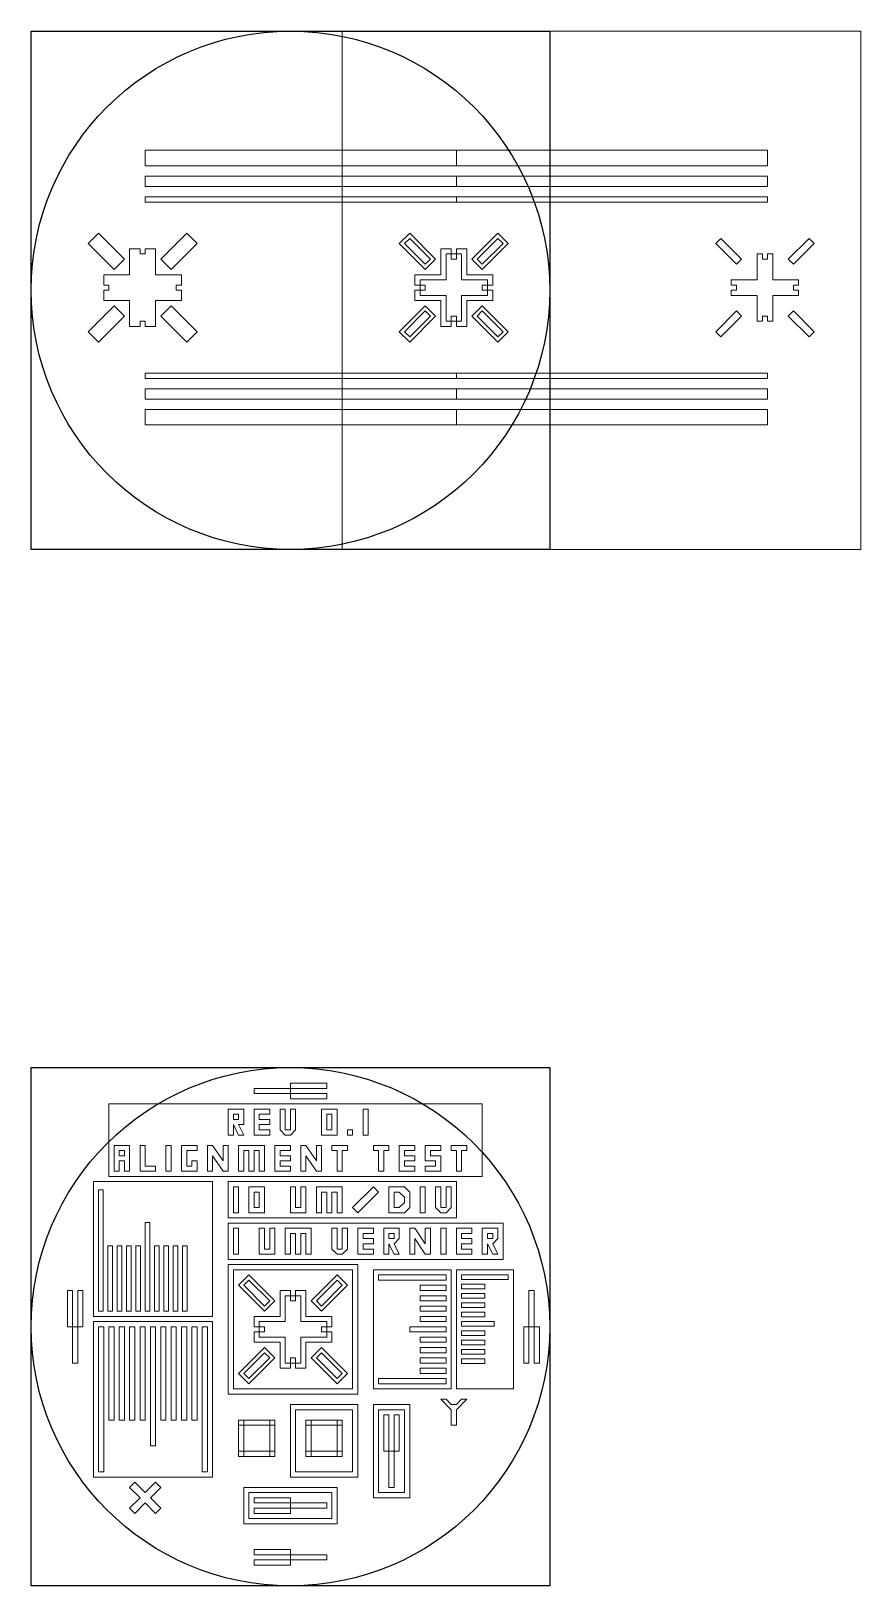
# Model space of a CAD drawing. Extents: x 0 to 4500, y 0 to 3500.
# Drawn here: x 0 to 800, y 2000 to 3500 of the extents above; entities that cross this region are included whole.
import ezdxf

# ---------------------------------------------------------------- set-up
doc = ezdxf.new("R2010")
doc.units = 13
doc.layers.get('0').update_dxf_attribs({"linetype": 'CONTINUOUS'})
for name, color, linetype, lineweight in [('Box outlines', 7, 'CONTINUOUS', 0), ('Vernier 1', 1, 'CONTINUOUS', 0), ('Vernier 2', 3, 'CONTINUOUS', 0)]:
    doc.layers.add(name, color=color, linetype=linetype, lineweight=lineweight)

msp = doc.modelspace()

# ---------------------------------------------------------------- linework, layer by layer
for p, q in [((0, 3500), (500, 3500)), ((0, 3000), (0, 3500)), ((500, 3500), (500, 3000)), ((500, 3000), (0, 3000)), ((0, 2500), (500, 2500)), ((0, 2000), (0, 2500)), ((500, 2500), (500, 2000)), ((500, 2000), (0, 2000))]:
    msp.add_line(p, q)
for centre in [(250, 3250), (250, 2250)]:
    msp.add_circle(centre, 250)
at = {"layer": 'Box outlines'}
for p, q in [((500, 3500), (0, 3500)), ((0, 3500), (0, 3000)), ((500, 3000), (500, 3500)), ((0, 3000), (500, 3000)), ((0, 2500), (500, 2500)), ((0, 2000), (0, 2500)), ((500, 2500), (500, 2000)), ((500, 2000), (0, 2000))]:
    msp.add_line(p, q, dxfattribs=at)
at = {"layer": 'Vernier 1'}
for p, q in [((300, 3500), (800, 3500)), ((300, 3000), (300, 3500)), ((800, 3500), (800, 3000)), ((710, 3385), (410, 3385)), ((410, 3385), (410, 3370)), ((710, 3370), (710, 3385)), ((410, 3370), (710, 3370)), ((410, 3350), (410, 3360)), ((410, 3360), (710, 3360)), ((710, 3360), (710, 3350)), ((710, 3350), (410, 3350)), ((710, 3340), (410, 3340)), ((410, 3340), (410, 3335)), ((410, 3335), (710, 3335)), ((710, 3335), (710, 3340)), ((355, 3295), (365, 3305)), ((365, 3305), (390, 3280)), ((450, 3305), (425, 3280)), ((460, 3295), (450, 3305)), ((665, 3300), (660, 3295)), ((685, 3280), (665, 3300)), ((750, 3300), (730, 3280)), ((755, 3295), (750, 3300)), ((380, 3270), (355, 3295)), ((395, 3265), (395, 3290)), ((395, 3290), (405, 3290)), ((405, 3290), (405, 3285)), ((405, 3285), (410, 3285)), ((410, 3285), (410, 3290)), ((410, 3290), (420, 3290)), ((420, 3290), (420, 3265)), ((435, 3270), (460, 3295)), ((660, 3295), (680, 3275)), ((700, 3260), (700, 3285)), ((700, 3285), (705, 3285)), ((705, 3285), (705, 3280)), ((710, 3280), (710, 3285)), ((710, 3285), (715, 3285)), ((715, 3285), (715, 3260)), ((735, 3275), (755, 3295)), ((390, 3280), (380, 3270)), ((425, 3280), (435, 3270)), ((680, 3275), (685, 3280)), ((705, 3280), (710, 3280)), ((730, 3280), (735, 3275)), ((370, 3265), (395, 3265)), ((370, 3265), (370, 3255)), ((370, 3255), (375, 3255)), ((375, 3255), (375, 3250)), ((420, 3265), (445, 3265)), ((440, 3250), (440, 3255)), ((440, 3255), (445, 3255)), ((445, 3255), (445, 3265)), ((675, 3260), (700, 3260)), ((675, 3255), (675, 3260)), ((680, 3255), (675, 3255)), ((680, 3250), (680, 3255)), ((715, 3260), (740, 3260)), ((740, 3255), (735, 3255)), ((735, 3255), (735, 3250)), ((740, 3260), (740, 3255)), ((375, 3250), (370, 3250)), ((370, 3250), (370, 3240)), ((395, 3240), (370, 3240)), ((395, 3215), (395, 3240)), ((445, 3240), (420, 3240)), ((420, 3240), (420, 3215)), ((445, 3250), (440, 3250)), ((445, 3240), (445, 3250)), ((675, 3245), (675, 3250)), ((675, 3250), (680, 3250)), ((700, 3245), (675, 3245)), ((700, 3220), (700, 3245)), ((740, 3245), (715, 3245)), ((715, 3245), (715, 3220)), ((735, 3250), (740, 3250)), ((740, 3250), (740, 3245)), ((355, 3210), (380, 3235)), ((390, 3225), (365, 3200)), ((380, 3235), (390, 3225)), ((435, 3235), (425, 3225)), ((425, 3225), (450, 3200)), ((460, 3210), (435, 3235)), ((660, 3210), (680, 3230)), ((685, 3225), (665, 3205)), ((680, 3230), (685, 3225)), ((710, 3225), (705, 3225)), ((705, 3225), (705, 3220)), ((710, 3220), (710, 3225)), ((735, 3230), (730, 3225)), ((730, 3225), (750, 3205)), ((755, 3210), (735, 3230)), ((365, 3200), (355, 3210)), ((395, 3215), (405, 3215)), ((405, 3215), (405, 3220)), ((405, 3220), (410, 3220)), ((410, 3220), (410, 3215)), ((410, 3215), (420, 3215)), ((450, 3200), (460, 3210)), ((665, 3205), (660, 3210)), ((705, 3220), (700, 3220)), ((715, 3220), (710, 3220)), ((750, 3205), (755, 3210)), ((410, 3165), (410, 3170)), ((410, 3170), (710, 3170)), ((710, 3165), (410, 3165)), ((710, 3170), (710, 3165)), ((710, 3155), (410, 3155)), ((410, 3155), (410, 3145)), ((710, 3145), (710, 3155)), ((410, 3145), (710, 3145)), ((410, 3135), (710, 3135)), ((410, 3120), (410, 3135)), ((710, 3135), (710, 3120)), ((710, 3120), (410, 3120)), ((800, 3000), (300, 3000)), ((250, 2485), (285, 2485)), ((250, 2480), (250, 2485)), ((285, 2480), (250, 2480)), ((250, 2475), (285, 2475)), ((250, 2470), (250, 2475)), ((285, 2485), (285, 2480)), ((285, 2475), (285, 2470)), ((285, 2470), (250, 2470)), ((60, 2390), (175, 2390)), ((60, 2260), (60, 2390)), ((175, 2390), (175, 2260)), ((190, 2390), (410, 2390)), ((190, 2355), (190, 2390)), ((200, 2385), (195, 2385)), ((195, 2385), (195, 2360)), ((200, 2360), (200, 2385)), ((225, 2385), (210, 2385)), ((210, 2385), (210, 2360)), ((225, 2360), (225, 2385)), ((250, 2385), (255, 2385)), ((250, 2385), (250, 2360)), ((255, 2385), (255, 2365)), ((265, 2385), (260, 2385)), ((260, 2365), (260, 2385)), ((265, 2360), (265, 2385)), ((275, 2385), (300, 2385)), ((275, 2360), (275, 2385)), ((300, 2385), (300, 2360)), ((310, 2365), (330, 2385)), ((330, 2385), (335, 2380)), ((345, 2385), (360, 2385)), ((345, 2360), (345, 2385)), ((360, 2385), (365, 2380)), ((380, 2385), (375, 2385)), ((375, 2385), (375, 2360)), ((380, 2360), (380, 2385)), ((395, 2385), (390, 2385)), ((390, 2385), (390, 2365)), ((395, 2365), (395, 2385)), ((405, 2385), (400, 2385)), ((400, 2385), (400, 2365)), ((405, 2365), (405, 2385)), ((410, 2390), (410, 2355)), ((220, 2380), (215, 2380)), ((215, 2380), (215, 2365)), ((220, 2365), (220, 2380)), ((280, 2380), (285, 2380)), ((280, 2380), (280, 2360)), ((285, 2360), (285, 2380)), ((290, 2380), (295, 2380)), ((290, 2380), (290, 2360)), ((295, 2380), (295, 2360)), ((335, 2380), (315, 2360)), ((350, 2380), (355, 2380)), ((350, 2365), (350, 2380)), ((355, 2380), (360, 2375)), ((360, 2370), (355, 2365)), ((360, 2375), (360, 2370)), ((365, 2380), (365, 2365)), ((410, 2355), (190, 2355)), ((195, 2360), (200, 2360)), ((210, 2360), (225, 2360)), ((215, 2365), (220, 2365)), ((250, 2360), (265, 2360)), ((255, 2365), (260, 2365)), ((280, 2360), (275, 2360)), ((290, 2360), (285, 2360)), ((300, 2360), (295, 2360)), ((315, 2360), (310, 2365)), ((360, 2360), (345, 2360)), ((355, 2365), (350, 2365)), ((365, 2365), (360, 2360)), ((375, 2360), (380, 2360)), ((390, 2365), (395, 2360)), ((400, 2365), (395, 2365)), ((395, 2360), (400, 2360)), ((400, 2360), (405, 2365)), ((190, 2310), (315, 2310)), ((190, 2185), (190, 2310)), ((315, 2310), (315, 2185)), ((210, 2295), (205, 2290)), ((230, 2275), (210, 2295)), ((295, 2295), (275, 2275)), ((300, 2290), (295, 2295)), ((335, 2300), (400, 2300)), ((335, 2295), (335, 2300)), ((400, 2295), (335, 2295)), ((400, 2300), (400, 2295)), ((410, 2190), (410, 2305)), ((410, 2305), (465, 2305)), ((465, 2305), (465, 2190)), ((40, 2285), (35, 2285)), ((35, 2285), (35, 2250)), ((40, 2250), (40, 2285)), ((45, 2285), (50, 2285)), ((45, 2250), (45, 2285)), ((50, 2285), (50, 2250)), ((205, 2290), (225, 2270)), ((245, 2255), (245, 2280)), ((245, 2280), (250, 2280)), ((250, 2280), (250, 2275)), ((255, 2275), (255, 2280)), ((255, 2280), (260, 2280)), ((260, 2280), (260, 2255)), ((280, 2270), (300, 2290)), ((400, 2290), (375, 2290)), ((375, 2290), (375, 2285)), ((375, 2285), (400, 2285)), ((400, 2280), (375, 2280)), ((375, 2280), (375, 2275)), ((400, 2285), (400, 2290)), ((400, 2275), (400, 2280)), ((225, 2270), (230, 2275)), ((250, 2275), (255, 2275)), ((275, 2275), (280, 2270)), ((375, 2275), (400, 2275)), ((400, 2270), (375, 2270)), ((375, 2270), (375, 2265)), ((375, 2265), (400, 2265)), ((400, 2265), (400, 2270)), ((35, 2250), (40, 2250)), ((50, 2250), (45, 2250)), ((175, 2260), (60, 2260)), ((65, 2250), (70, 2250)), ((65, 2110), (65, 2250)), ((70, 2250), (70, 2110)), ((75, 2250), (80, 2250)), ((75, 2160), (75, 2250)), ((80, 2250), (80, 2160)), ((85, 2250), (90, 2250)), ((85, 2160), (85, 2250)), ((90, 2250), (90, 2160)), ((95, 2250), (95, 2250)), ((95, 2250), (95, 2250)), ((95, 2250), (95, 2250)), ((95, 2250), (95, 2250)), ((95, 2250), (100, 2250)), ((95, 2160), (95, 2250)), ((100, 2250), (100, 2160)), ((105, 2250), (110, 2250)), ((105, 2160), (105, 2250)), ((110, 2250), (110, 2160)), ((115, 2250), (120, 2250)), ((115, 2135), (115, 2250)), ((120, 2250), (120, 2135)), ((125, 2250), (130, 2250)), ((125, 2160), (125, 2250)), ((130, 2250), (130, 2160)), ((135, 2250), (140, 2250)), ((135, 2160), (135, 2250)), ((140, 2250), (140, 2160)), ((145, 2250), (150, 2250)), ((145, 2160), (145, 2250)), ((150, 2250), (150, 2160)), ((155, 2250), (160, 2250)), ((155, 2160), (155, 2250)), ((160, 2250), (160, 2160)), ((165, 2250), (170, 2250)), ((165, 2110), (165, 2250)), ((170, 2250), (170, 2110)), ((220, 2255), (245, 2255)), ((220, 2250), (220, 2255)), ((225, 2250), (220, 2250)), ((225, 2245), (225, 2250)), ((260, 2255), (285, 2255)), ((285, 2250), (280, 2250)), ((280, 2250), (280, 2245)), ((285, 2255), (285, 2250)), ((400, 2250), (365, 2250)), ((365, 2250), (365, 2245)), ((400, 2260), (375, 2260)), ((375, 2260), (375, 2255)), ((375, 2255), (400, 2255)), ((400, 2255), (400, 2260)), ((400, 2245), (400, 2250)), ((475, 2250), (480, 2250)), ((475, 2215), (475, 2250)), ((480, 2250), (480, 2215)), ((485, 2250), (490, 2250)), ((485, 2215), (485, 2250)), ((490, 2250), (490, 2215)), ((220, 2240), (220, 2245)), ((220, 2245), (225, 2245)), ((245, 2240), (220, 2240)), ((245, 2215), (245, 2240)), ((285, 2240), (260, 2240)), ((260, 2240), (260, 2215)), ((280, 2245), (285, 2245)), ((285, 2245), (285, 2240)), ((365, 2245), (400, 2245)), ((400, 2240), (375, 2240)), ((375, 2240), (375, 2235)), ((375, 2235), (400, 2235)), ((400, 2235), (400, 2240)), ((205, 2205), (225, 2225)), ((230, 2220), (210, 2200)), ((225, 2225), (230, 2220)), ((255, 2220), (250, 2220)), ((250, 2220), (250, 2215)), ((255, 2215), (255, 2220)), ((280, 2225), (275, 2220)), ((275, 2220), (295, 2200)), ((300, 2205), (280, 2225)), ((400, 2230), (375, 2230)), ((375, 2230), (375, 2225)), ((375, 2225), (400, 2225)), ((400, 2220), (375, 2220)), ((375, 2220), (375, 2215)), ((400, 2225), (400, 2230)), ((400, 2215), (400, 2220)), ((210, 2200), (205, 2205)), ((250, 2215), (245, 2215)), ((260, 2215), (255, 2215)), ((295, 2200), (300, 2205)), ((375, 2215), (400, 2215)), ((400, 2210), (375, 2210)), ((375, 2210), (375, 2205)), ((375, 2205), (400, 2205)), ((400, 2205), (400, 2210)), ((480, 2215), (475, 2215)), ((490, 2215), (485, 2215)), ((400, 2200), (335, 2200)), ((335, 2200), (335, 2195)), ((335, 2195), (400, 2195)), ((400, 2195), (400, 2200)), ((465, 2190), (410, 2190)), ((315, 2185), (190, 2185)), ((330, 2175), (365, 2175)), ((330, 2085), (330, 2175)), ((365, 2175), (365, 2085)), ((395, 2180), (405, 2170)), ((400, 2180), (395, 2180)), ((405, 2175), (400, 2180)), ((410, 2175), (405, 2175)), ((410, 2170), (420, 2180)), ((415, 2180), (410, 2175)), ((420, 2180), (415, 2180)), ((80, 2160), (75, 2160)), ((90, 2160), (85, 2160)), ((100, 2160), (95, 2160)), ((110, 2160), (105, 2160)), ((130, 2160), (125, 2160)), ((140, 2160), (135, 2160)), ((150, 2160), (145, 2160)), ((160, 2160), (155, 2160)), ((200, 2155), (200, 2160)), ((200, 2160), (235, 2160)), ((235, 2160), (235, 2155)), ((340, 2165), (345, 2165)), ((340, 2130), (340, 2165)), ((345, 2165), (345, 2130)), ((350, 2165), (355, 2165)), ((350, 2130), (350, 2165)), ((355, 2165), (355, 2130)), ((405, 2170), (405, 2155)), ((410, 2155), (410, 2170)), ((235, 2155), (200, 2155)), ((405, 2155), (410, 2155)), ((120, 2135), (115, 2135)), ((200, 2130), (235, 2130)), ((200, 2125), (200, 2130)), ((235, 2130), (235, 2125)), ((265, 2130), (300, 2130)), ((265, 2125), (265, 2130)), ((300, 2130), (300, 2125)), ((345, 2130), (340, 2130)), ((355, 2130), (350, 2130)), ((235, 2125), (200, 2125)), ((300, 2125), (265, 2125)), ((70, 2110), (65, 2110)), ((95, 2095), (100, 2100)), ((100, 2100), (110, 2090)), ((110, 2090), (120, 2100)), ((120, 2100), (125, 2095)), ((170, 2110), (165, 2110)), ((105, 2085), (95, 2095)), ((95, 2075), (105, 2085)), ((125, 2095), (115, 2085)), ((115, 2085), (125, 2075)), ((205, 2095), (295, 2095)), ((205, 2060), (205, 2095)), ((215, 2085), (250, 2085)), ((215, 2080), (215, 2085)), ((250, 2085), (250, 2080)), ((295, 2095), (295, 2060)), ((365, 2085), (330, 2085)), ((100, 2070), (95, 2075)), ((110, 2080), (100, 2070)), ((120, 2070), (110, 2080)), ((125, 2075), (120, 2070)), ((250, 2080), (215, 2080)), ((215, 2075), (250, 2075)), ((215, 2070), (215, 2075)), ((250, 2070), (215, 2070)), ((250, 2075), (250, 2070)), ((295, 2060), (205, 2060)), ((215, 2035), (250, 2035)), ((215, 2030), (215, 2035)), ((250, 2030), (215, 2030)), ((215, 2020), (215, 2025)), ((215, 2025), (250, 2025)), ((250, 2035), (250, 2030)), ((250, 2025), (250, 2020)), ((250, 2020), (215, 2020))]:
    msp.add_line(p, q, dxfattribs=at)
at = {"layer": 'Vernier 1', "color": 1}
for p, q in [((255, 2170), (310, 2170)), ((255, 2110), (255, 2170)), ((265, 2160), (300, 2160)), ((265, 2155), (265, 2160)), ((300, 2160), (300, 2155)), ((310, 2170), (310, 2110)), ((300, 2155), (265, 2155)), ((310, 2110), (255, 2110))]:
    msp.add_line(p, q, dxfattribs=at)
at = {"layer": 'Vernier 2'}
for p, q in [((0, 3500), (500, 3500)), ((0, 3000), (0, 3500)), ((500, 3500), (500, 3000)), ((410, 3385), (110, 3385)), ((110, 3385), (110, 3370)), ((410, 3370), (410, 3385)), ((110, 3370), (410, 3370)), ((110, 3350), (110, 3360)), ((110, 3360), (410, 3360)), ((410, 3360), (410, 3350)), ((410, 3350), (110, 3350)), ((410, 3340), (110, 3340)), ((110, 3340), (110, 3335)), ((110, 3335), (410, 3335)), ((410, 3335), (410, 3340)), ((55, 3295), (65, 3305)), ((65, 3305), (90, 3280)), ((150, 3305), (125, 3280)), ((160, 3295), (150, 3305)), ((365, 3300), (360, 3295)), ((385, 3280), (365, 3300)), ((450, 3300), (430, 3280)), ((455, 3295), (450, 3300)), ((80, 3270), (55, 3295)), ((95, 3265), (95, 3290)), ((95, 3290), (105, 3290)), ((105, 3290), (105, 3285)), ((105, 3285), (110, 3285)), ((110, 3285), (110, 3290)), ((110, 3290), (120, 3290)), ((120, 3290), (120, 3265)), ((135, 3270), (160, 3295)), ((360, 3295), (380, 3275)), ((400, 3260), (400, 3285)), ((400, 3285), (405, 3285)), ((405, 3285), (405, 3280)), ((410, 3280), (410, 3285)), ((410, 3285), (415, 3285)), ((415, 3285), (415, 3260)), ((435, 3275), (455, 3295)), ((90, 3280), (80, 3270)), ((125, 3280), (135, 3270)), ((380, 3275), (385, 3280)), ((405, 3280), (410, 3280)), ((430, 3280), (435, 3275)), ((70, 3265), (95, 3265)), ((70, 3265), (70, 3255)), ((70, 3255), (75, 3255)), ((75, 3255), (75, 3250)), ((120, 3265), (145, 3265)), ((140, 3250), (140, 3255)), ((140, 3255), (145, 3255)), ((145, 3255), (145, 3265)), ((375, 3260), (400, 3260)), ((375, 3255), (375, 3260)), ((380, 3255), (375, 3255)), ((380, 3250), (380, 3255)), ((415, 3260), (440, 3260)), ((440, 3255), (435, 3255)), ((435, 3255), (435, 3250)), ((440, 3260), (440, 3255)), ((75, 3250), (70, 3250)), ((70, 3250), (70, 3240)), ((95, 3240), (70, 3240)), ((95, 3215), (95, 3240)), ((145, 3240), (120, 3240)), ((120, 3240), (120, 3215)), ((145, 3250), (140, 3250)), ((145, 3240), (145, 3250)), ((375, 3245), (375, 3250)), ((375, 3250), (380, 3250)), ((400, 3245), (375, 3245)), ((400, 3220), (400, 3245)), ((440, 3245), (415, 3245)), ((415, 3245), (415, 3220)), ((435, 3250), (440, 3250)), ((440, 3250), (440, 3245)), ((55, 3210), (80, 3235)), ((90, 3225), (65, 3200)), ((80, 3235), (90, 3225)), ((135, 3235), (125, 3225)), ((125, 3225), (150, 3200)), ((160, 3210), (135, 3235)), ((360, 3210), (380, 3230)), ((385, 3225), (365, 3205)), ((380, 3230), (385, 3225)), ((410, 3225), (405, 3225)), ((405, 3225), (405, 3220)), ((410, 3220), (410, 3225)), ((435, 3230), (430, 3225)), ((430, 3225), (450, 3205)), ((455, 3210), (435, 3230)), ((65, 3200), (55, 3210)), ((95, 3215), (105, 3215)), ((105, 3215), (105, 3220)), ((105, 3220), (110, 3220)), ((110, 3220), (110, 3215)), ((110, 3215), (120, 3215)), ((150, 3200), (160, 3210)), ((365, 3205), (360, 3210)), ((405, 3220), (400, 3220)), ((415, 3220), (410, 3220)), ((450, 3205), (455, 3210)), ((110, 3165), (110, 3170)), ((110, 3170), (410, 3170)), ((410, 3165), (110, 3165)), ((410, 3170), (410, 3165)), ((410, 3155), (110, 3155)), ((110, 3155), (110, 3145)), ((410, 3145), (410, 3155)), ((110, 3145), (410, 3145)), ((110, 3135), (410, 3135)), ((110, 3120), (110, 3135)), ((410, 3135), (410, 3120)), ((410, 3120), (110, 3120)), ((500, 3000), (0, 3000)), ((250, 2480), (215, 2480)), ((215, 2480), (215, 2475)), ((215, 2475), (250, 2475)), ((250, 2475), (250, 2480)), ((75, 2395), (75, 2465)), ((75, 2465), (435, 2465)), ((190, 2435), (190, 2460)), ((190, 2460), (205, 2460)), ((205, 2460), (205, 2445)), ((215, 2460), (215, 2435)), ((230, 2460), (215, 2460)), ((230, 2455), (230, 2460)), ((240, 2460), (240, 2440)), ((245, 2460), (240, 2460)), ((245, 2440), (245, 2460)), ((255, 2460), (250, 2460)), ((250, 2460), (250, 2440)), ((255, 2440), (255, 2460)), ((280, 2460), (280, 2435)), ((295, 2460), (280, 2460)), ((295, 2435), (295, 2460)), ((325, 2460), (320, 2460)), ((320, 2460), (320, 2435)), ((325, 2435), (325, 2460)), ((435, 2465), (435, 2395)), ((200, 2455), (195, 2455)), ((195, 2455), (195, 2450)), ((195, 2450), (200, 2450)), ((200, 2435), (195, 2445)), ((195, 2445), (195, 2435)), ((200, 2450), (200, 2455)), ((205, 2445), (200, 2445)), ((200, 2445), (205, 2435)), ((220, 2450), (220, 2455)), ((220, 2455), (230, 2455)), ((230, 2450), (220, 2450)), ((220, 2440), (220, 2445)), ((220, 2445), (230, 2445)), ((230, 2445), (230, 2450)), ((285, 2455), (285, 2440)), ((290, 2455), (285, 2455)), ((290, 2440), (290, 2455)), ((195, 2435), (190, 2435)), ((205, 2435), (200, 2435)), ((215, 2435), (230, 2435)), ((230, 2440), (220, 2440)), ((230, 2435), (230, 2440)), ((240, 2440), (245, 2435)), ((250, 2440), (245, 2440)), ((245, 2435), (250, 2435)), ((250, 2435), (255, 2440)), ((280, 2435), (295, 2435)), ((285, 2440), (290, 2440)), ((305, 2440), (305, 2435)), ((310, 2440), (305, 2440)), ((305, 2435), (310, 2435)), ((310, 2435), (310, 2440)), ((320, 2435), (325, 2435)), ((80, 2400), (80, 2425)), ((80, 2425), (95, 2425)), ((85, 2420), (85, 2415)), ((85, 2420), (90, 2420)), ((85, 2415), (90, 2415)), ((90, 2415), (90, 2420)), ((90, 2420), (90, 2420)), ((95, 2425), (95, 2400)), ((105, 2425), (105, 2400)), ((110, 2425), (105, 2425)), ((110, 2405), (110, 2425)), ((130, 2425), (135, 2425)), ((130, 2400), (130, 2425)), ((135, 2425), (135, 2400)), ((145, 2425), (145, 2400)), ((160, 2425), (145, 2425)), ((150, 2405), (150, 2420)), ((150, 2420), (160, 2420)), ((160, 2420), (160, 2425)), ((170, 2400), (170, 2425)), ((170, 2425), (175, 2425)), ((175, 2425), (185, 2410)), ((185, 2400), (175, 2415)), ((175, 2415), (175, 2400)), ((185, 2410), (185, 2425)), ((185, 2425), (190, 2425)), ((190, 2425), (190, 2400)), ((200, 2400), (200, 2425)), ((200, 2425), (225, 2425)), ((210, 2420), (205, 2420)), ((205, 2420), (205, 2400)), ((210, 2400), (210, 2420)), ((220, 2420), (215, 2420)), ((215, 2420), (215, 2400)), ((220, 2400), (220, 2420)), ((225, 2425), (225, 2400)), ((235, 2400), (235, 2425)), ((235, 2425), (250, 2425)), ((250, 2420), (240, 2420)), ((240, 2420), (240, 2415)), ((240, 2415), (250, 2415)), ((250, 2425), (250, 2420)), ((250, 2415), (250, 2410)), ((260, 2400), (260, 2425)), ((260, 2425), (265, 2425)), ((265, 2425), (275, 2410)), ((265, 2425), (265, 2425)), ((275, 2400), (265, 2415)), ((265, 2415), (265, 2400)), ((275, 2410), (275, 2425)), ((275, 2425), (280, 2425)), ((280, 2425), (280, 2400)), ((290, 2425), (290, 2420)), ((305, 2425), (290, 2425)), ((290, 2420), (295, 2420)), ((295, 2420), (295, 2400)), ((300, 2400), (300, 2420)), ((300, 2420), (305, 2420)), ((305, 2420), (305, 2425)), ((330, 2425), (330, 2420)), ((345, 2425), (330, 2425)), ((330, 2420), (335, 2420)), ((335, 2420), (335, 2400)), ((340, 2400), (340, 2420)), ((340, 2420), (345, 2420)), ((345, 2420), (345, 2425)), ((355, 2425), (355, 2400)), ((370, 2425), (355, 2425)), ((360, 2415), (360, 2420)), ((360, 2420), (370, 2420)), ((370, 2415), (360, 2415)), ((370, 2420), (370, 2425)), ((370, 2410), (370, 2415)), ((380, 2425), (380, 2410)), ((395, 2425), (380, 2425)), ((385, 2420), (385, 2415)), ((385, 2420), (395, 2420)), ((395, 2415), (385, 2415)), ((395, 2420), (395, 2425)), ((395, 2400), (395, 2415)), ((405, 2425), (405, 2420)), ((420, 2425), (405, 2425)), ((405, 2420), (410, 2420)), ((410, 2420), (410, 2400)), ((415, 2400), (415, 2420)), ((415, 2420), (420, 2420)), ((420, 2420), (420, 2425)), ((420, 2420), (420, 2420)), ((85, 2400), (80, 2400)), ((90, 2410), (85, 2410)), ((85, 2410), (85, 2400)), ((90, 2400), (90, 2410)), ((95, 2400), (90, 2400)), ((105, 2400), (120, 2400)), ((120, 2405), (110, 2405)), ((120, 2400), (120, 2405)), ((135, 2400), (130, 2400)), ((145, 2400), (160, 2400)), ((155, 2405), (150, 2405)), ((160, 2410), (155, 2410)), ((155, 2410), (155, 2405)), ((160, 2400), (160, 2410)), ((175, 2400), (170, 2400)), ((190, 2400), (185, 2400)), ((205, 2400), (200, 2400)), ((215, 2400), (210, 2400)), ((225, 2400), (220, 2400)), ((250, 2400), (235, 2400)), ((250, 2410), (240, 2410)), ((240, 2410), (240, 2405)), ((240, 2405), (250, 2405)), ((250, 2405), (250, 2400)), ((265, 2400), (260, 2400)), ((280, 2400), (275, 2400)), ((295, 2400), (300, 2400)), ((335, 2400), (340, 2400)), ((355, 2400), (370, 2400)), ((360, 2405), (360, 2410)), ((360, 2410), (370, 2410)), ((370, 2405), (360, 2405)), ((370, 2400), (370, 2405)), ((380, 2410), (390, 2410)), ((380, 2405), (380, 2400)), ((390, 2405), (380, 2405)), ((380, 2400), (395, 2400)), ((390, 2410), (390, 2405)), ((410, 2400), (415, 2400)), ((435, 2395), (75, 2395)), ((65, 2382), (69.5, 2382)), ((65, 2265), (65, 2382)), ((69.5, 2382), (69.5, 2265)), ((114.5, 2350.5), (110, 2350.5)), ((110, 2350.5), (110, 2265)), ((114.5, 2265), (114.5, 2350.5)), ((190, 2350), (455, 2350)), ((190, 2315), (190, 2350)), ((195, 2345), (195, 2320)), ((195, 2345), (200, 2345)), ((200, 2345), (200, 2320)), ((220, 2345), (220, 2320)), ((225, 2345), (220, 2345)), ((225, 2325), (225, 2345)), ((235, 2345), (230, 2345)), ((230, 2345), (230, 2325)), ((235, 2320), (235, 2345)), ((245, 2345), (245, 2320)), ((245, 2345), (270, 2345)), ((255, 2340), (250, 2340)), ((250, 2340), (250, 2320)), ((255, 2320), (255, 2340)), ((265, 2340), (260, 2340)), ((260, 2340), (260, 2320)), ((265, 2320), (265, 2340)), ((270, 2345), (270, 2320)), ((290, 2345), (290, 2325)), ((295, 2345), (290, 2345)), ((295, 2325), (295, 2345)), ((305, 2345), (300, 2345)), ((300, 2345), (300, 2325)), ((305, 2325), (305, 2345)), ((315, 2345), (315, 2320)), ((330, 2345), (315, 2345)), ((320, 2335), (320, 2340)), ((320, 2340), (330, 2340)), ((330, 2340), (330, 2345)), ((340, 2320), (340, 2345)), ((340, 2345), (355, 2345)), ((345, 2335), (345, 2340)), ((345, 2340), (350, 2340)), ((350, 2340), (350, 2335)), ((355, 2345), (355, 2335)), ((365, 2320), (365, 2345)), ((365, 2345), (370, 2345)), ((370, 2345), (380, 2330)), ((380, 2345), (385, 2345)), ((380, 2330), (380, 2345)), ((385, 2345), (385, 2320)), ((395, 2320), (395, 2345)), ((395, 2345), (400, 2345)), ((400, 2345), (400, 2320)), ((410, 2345), (410, 2320)), ((425, 2345), (410, 2345)), ((415, 2335), (415, 2340)), ((415, 2340), (425, 2340)), ((425, 2340), (425, 2345)), ((435, 2320), (435, 2345)), ((435, 2345), (450, 2345)), ((440, 2335), (440, 2340)), ((440, 2340), (445, 2340)), ((445, 2340), (445, 2335)), ((450, 2345), (450, 2335)), ((455, 2350), (455, 2315)), ((74, 2328), (78.5, 2328)), ((74, 2265), (74, 2328)), ((78.5, 2328), (78.5, 2265)), ((83, 2328), (87.5, 2328)), ((83, 2265), (83, 2328)), ((87.5, 2328), (87.5, 2265)), ((92, 2328), (96.5, 2328)), ((92, 2265), (92, 2328)), ((96.5, 2328), (96.5, 2265)), ((101, 2328), (105.5, 2328)), ((101, 2265), (101, 2328)), ((105.5, 2328), (105.5, 2265)), ((119, 2328), (123.5, 2328)), ((119, 2265), (119, 2328)), ((123.5, 2328), (123.5, 2265)), ((128, 2328), (132.5, 2328)), ((128, 2265), (128, 2328)), ((132.5, 2328), (132.5, 2265)), ((137, 2328), (141.5, 2328)), ((137, 2265), (137, 2328)), ((141.5, 2328), (141.5, 2265)), ((146, 2328), (150.5, 2328)), ((146, 2265), (146, 2328)), ((150.5, 2328), (150.5, 2265)), ((230, 2325), (225, 2325)), ((290, 2325), (295, 2320)), ((300, 2325), (295, 2325)), ((300, 2320), (305, 2325)), ((330, 2335), (320, 2335)), ((320, 2325), (320, 2330)), ((320, 2330), (330, 2330)), ((330, 2325), (320, 2325)), ((330, 2330), (330, 2335)), ((330, 2320), (330, 2325)), ((350, 2335), (345, 2335)), ((350, 2320), (345, 2330)), ((345, 2330), (345, 2320)), ((355, 2335), (350, 2330)), ((350, 2330), (355, 2320)), ((370, 2335), (370, 2320)), ((380, 2320), (370, 2335)), ((425, 2335), (415, 2335)), ((415, 2325), (415, 2330)), ((415, 2330), (425, 2330)), ((425, 2325), (415, 2325)), ((425, 2330), (425, 2335)), ((425, 2320), (425, 2325)), ((445, 2335), (440, 2335)), ((445, 2320), (440, 2330)), ((440, 2330), (440, 2320)), ((450, 2335), (445, 2330)), ((445, 2330), (450, 2320)), ((455, 2315), (190, 2315)), ((195, 2320), (200, 2320)), ((220, 2320), (235, 2320)), ((245, 2320), (250, 2320)), ((260, 2320), (255, 2320)), ((270, 2320), (265, 2320)), ((295, 2320), (300, 2320)), ((315, 2320), (330, 2320)), ((345, 2320), (340, 2320)), ((355, 2320), (350, 2320)), ((370, 2320), (365, 2320)), ((385, 2320), (380, 2320)), ((400, 2320), (395, 2320)), ((410, 2320), (425, 2320)), ((440, 2320), (435, 2320)), ((450, 2320), (445, 2320)), ((195, 2305), (195, 2190)), ((310, 2305), (195, 2305)), ((200, 2290), (210, 2300)), ((210, 2300), (235, 2275)), ((295, 2300), (270, 2275)), ((305, 2290), (295, 2300)), ((310, 2190), (310, 2305)), ((330, 2305), (405, 2305)), ((330, 2190), (330, 2305)), ((405, 2305), (405, 2190)), ((415, 2300), (460, 2300)), ((415, 2295.5), (415, 2300)), ((460, 2295.5), (415, 2295.5)), ((460, 2300), (460, 2295.5)), ((225, 2265), (200, 2290)), ((240, 2260), (240, 2285)), ((240, 2285), (250, 2285)), ((250, 2285), (250, 2280)), ((250, 2280), (255, 2280)), ((255, 2280), (255, 2285)), ((255, 2285), (265, 2285)), ((265, 2285), (265, 2260)), ((280, 2265), (305, 2290)), ((415, 2291), (437.5, 2291)), ((415, 2286.5), (415, 2291)), ((437.5, 2286.5), (415, 2286.5)), ((415, 2282), (437.5, 2282)), ((415, 2277.5), (415, 2282)), ((437.5, 2291), (437.5, 2286.5)), ((437.5, 2282), (437.5, 2277.5)), ((485, 2285), (480, 2285)), ((480, 2285), (480, 2250)), ((485, 2250), (485, 2285)), ((69.5, 2265), (65, 2265)), ((78.5, 2265), (74, 2265)), ((87.5, 2265), (83, 2265)), ((96.5, 2265), (92, 2265)), ((105.5, 2265), (101, 2265)), ((110, 2265), (114.5, 2265)), ((123.5, 2265), (119, 2265)), ((132.5, 2265), (128, 2265)), ((141.5, 2265), (137, 2265)), ((150.5, 2265), (146, 2265)), ((235, 2275), (225, 2265)), ((270, 2275), (280, 2265)), ((437.5, 2277.5), (415, 2277.5)), ((415, 2273), (437.5, 2273)), ((415, 2268.5), (415, 2273)), ((437.5, 2268.5), (415, 2268.5)), ((437.5, 2273), (437.5, 2268.5)), ((40, 2250), (45, 2250)), ((40, 2215), (40, 2250)), ((45, 2250), (45, 2215)), ((60, 2105), (60, 2255)), ((60, 2255), (175, 2255)), ((175, 2255), (175, 2105)), ((215, 2260), (240, 2260)), ((215, 2260), (215, 2250)), ((215, 2250), (220, 2250)), ((220, 2250), (220, 2245)), ((265, 2260), (290, 2260)), ((285, 2245), (285, 2250)), ((285, 2250), (290, 2250)), ((290, 2250), (290, 2260)), ((415, 2264), (437.5, 2264)), ((415, 2259.5), (415, 2264)), ((437.5, 2259.5), (415, 2259.5)), ((415, 2255), (446.5, 2255)), ((415, 2250.5), (415, 2255)), ((446.5, 2250.5), (415, 2250.5)), ((437.5, 2264), (437.5, 2259.5)), ((446.5, 2255), (446.5, 2250.5)), ((480, 2250), (485, 2250)), ((220, 2245), (215, 2245)), ((215, 2245), (215, 2235)), ((240, 2235), (215, 2235)), ((240, 2210), (240, 2235)), ((290, 2235), (265, 2235)), ((265, 2235), (265, 2210)), ((290, 2245), (285, 2245)), ((290, 2235), (290, 2245)), ((415, 2246), (437.5, 2246)), ((415, 2241.5), (415, 2246)), ((437.5, 2241.5), (415, 2241.5)), ((415, 2237), (437.5, 2237)), ((415, 2232.5), (415, 2237)), ((437.5, 2246), (437.5, 2241.5)), ((437.5, 2237), (437.5, 2232.5)), ((200, 2205), (225, 2230)), ((235, 2220), (210, 2195)), ((225, 2230), (235, 2220)), ((280, 2230), (270, 2220)), ((270, 2220), (295, 2195)), ((305, 2205), (280, 2230)), ((437.5, 2232.5), (415, 2232.5)), ((415, 2228), (437.5, 2228)), ((415, 2223.5), (415, 2228)), ((437.5, 2223.5), (415, 2223.5)), ((437.5, 2228), (437.5, 2223.5)), ((45, 2215), (40, 2215)), ((210, 2195), (200, 2205)), ((240, 2210), (250, 2210)), ((250, 2210), (250, 2215)), ((250, 2215), (255, 2215)), ((255, 2215), (255, 2210)), ((255, 2210), (265, 2210)), ((295, 2195), (305, 2205)), ((415, 2219), (437.5, 2219)), ((415, 2214.5), (415, 2219)), ((437.5, 2214.5), (415, 2214.5)), ((437.5, 2219), (437.5, 2214.5)), ((195, 2190), (310, 2190)), ((405, 2190), (330, 2190)), ((250, 2175), (315, 2175)), ((250, 2105), (250, 2175)), ((315, 2175), (315, 2105)), ((200, 2160), (205, 2160)), ((200, 2125), (200, 2160)), ((205, 2160), (205, 2125)), ((230, 2160), (235, 2160)), ((230, 2125), (230, 2160)), ((235, 2160), (235, 2125)), ((265, 2160), (270, 2160)), ((265, 2125), (265, 2160)), ((270, 2160), (270, 2125)), ((295, 2160), (300, 2160)), ((295, 2125), (295, 2160)), ((300, 2160), (300, 2125)), ((335, 2170), (360, 2170)), ((335, 2090), (335, 2170)), ((360, 2170), (360, 2090)), ((345, 2130), (350, 2130)), ((345, 2095), (345, 2130)), ((350, 2130), (350, 2095)), ((205, 2125), (200, 2125)), ((235, 2125), (230, 2125)), ((270, 2125), (265, 2125)), ((300, 2125), (295, 2125)), ((175, 2105), (60, 2105)), ((315, 2105), (250, 2105)), ((210, 2090), (290, 2090)), ((210, 2090), (210, 2065)), ((290, 2065), (290, 2090)), ((360, 2090), (335, 2090)), ((350, 2095), (345, 2095)), ((250, 2080), (285, 2080)), ((250, 2075), (250, 2080)), ((285, 2075), (250, 2075)), ((285, 2080), (285, 2075)), ((210, 2065), (290, 2065)), ((250, 2030), (285, 2030)), ((250, 2025), (250, 2030)), ((285, 2025), (250, 2025)), ((285, 2030), (285, 2025))]:
    msp.add_line(p, q, dxfattribs=at)

doc.saveas('drawing.dxf')
